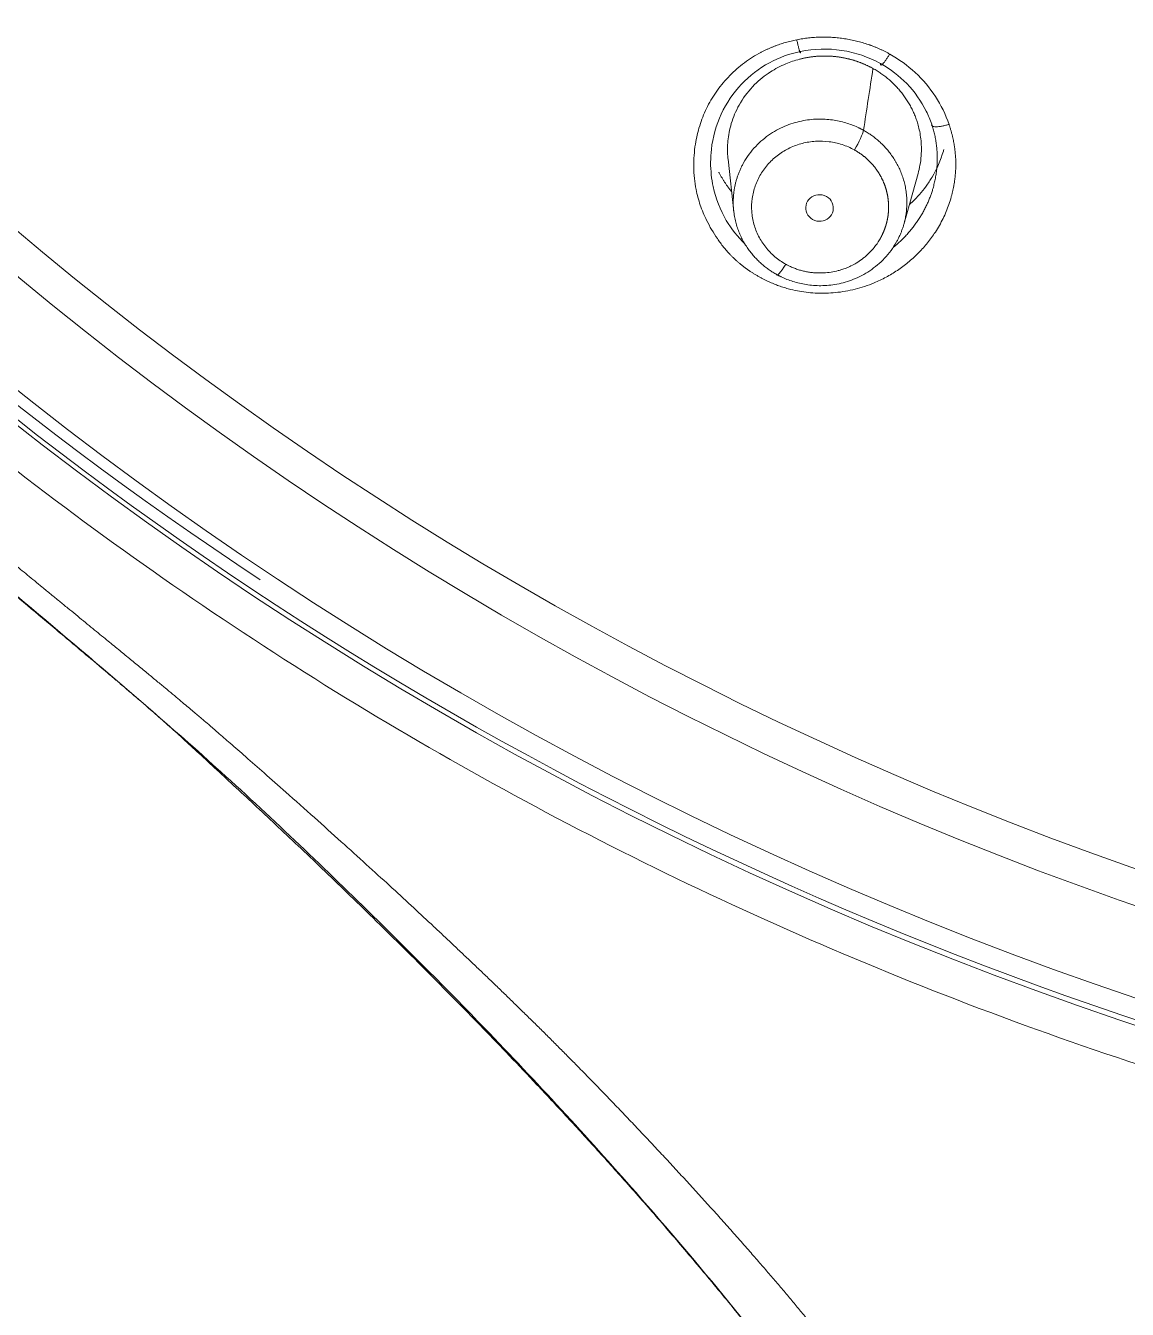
# Model space of a CAD drawing. Extents: x 6534 to 7663, y 0 to 827.
# Drawn here: x 7065.64 to 7083.65, y 474.26 to 495.25 of the extents above; entities that cross this region are included whole.
import ezdxf

# ---------------------------------------------------------------- set-up
doc = ezdxf.new("R2010")
doc.units = 0
doc.header["$LTSCALE"] = 30
doc.header["$MEASUREMENT"] = 0
doc.layers.add('1', color=7, linetype='CONTINUOUS')

msp = doc.modelspace()

# ---------------------------------------------------------------- linework, layer by layer
at = {"layer": '1', "color": 7, "linetype": 'Continuous', "lineweight": 18}
for p, q in [((7077.124, 493.067), (7077.218, 492.21)), ((7079.998, 492.001), (7080.232, 492.834))]:
    msp.add_line(p, q, dxfattribs=at)
for centre, major_axis, ratio, start_param, end_param in [((7103.394, 533.307), (-60.5, 0), 0.961466, 4.72417, 7.004197), ((7103.394, 533.445), (-59.925, 0), 0.961466, 4.712389, 7.853982), ((7103.394, 533.445), (60, 0), 0.961466, 1.582577, 4.712389), ((7103.394, 533.775), (60, 0), 0.961466, 3.141593, 4.11151), ((7079.19, 493.302), (-0.146, -0.262), 0.137736, 1.328775, 2.78604), ((7078.068, 491.434), (0.146, 0.262), 0.137785, 2.907365, 4.469249)]:
    msp.add_ellipse(centre, major_axis=major_axis, ratio=ratio, start_param=start_param, end_param=end_param, dxfattribs=at)
at = {"layer": '1', "color": 7, "linetype": 'Continuous', "lineweight": 13}
for centre, major_axis, start_param, end_param in [((7103.394, 533.307), (59.425, 0), 1.570796, 4.70194), ((7103.394, 533.307), (57.948, 0), 1.579187, 4.712389), ((7103.394, 533.352), (57.403, 0), 1.579486, 4.712389)]:
    msp.add_ellipse(centre, major_axis=major_axis, ratio=0.961466, start_param=start_param, end_param=end_param, dxfattribs=at)
at = {"layer": '1', "color": 7, "linetype": 'Continuous', "lineweight": 18}
for points, knots in [([(7057.953, 494.91), (7059.367, 493.363), (7060.867, 491.888), (7064.02, 489.1), (7065.674, 487.786), (7069.117, 485.335), (7070.907, 484.197), (7074.601, 482.111), (7076.506, 481.162), (7080.409, 479.464), (7082.408, 478.715), (7086.477, 477.424), (7088.547, 476.883), (7092.735, 476.015), (7094.853, 475.688), (7099.113, 475.251), (7101.255, 475.142), (7103.397, 475.142)], [0, 0, 0, 0, 0.125, 0.125, 0.25, 0.25, 0.375, 0.375, 0.5, 0.5, 0.625, 0.625, 0.75, 0.75, 0.875, 0.875, 1, 1, 1, 1]), ([(7077.642, 491.14), (7077.635, 491.144), (7077.62, 491.152), (7077.599, 491.164), (7077.578, 491.176), (7077.557, 491.189), (7077.537, 491.202), (7077.516, 491.215), (7077.496, 491.228), (7077.476, 491.241), (7077.456, 491.255), (7077.437, 491.268), (7077.418, 491.282), (7077.399, 491.296), (7077.38, 491.31), (7077.361, 491.325), (7077.343, 491.339), (7077.325, 491.354), (7077.307, 491.369), (7077.29, 491.384), (7077.272, 491.399), (7077.255, 491.414), (7077.238, 491.429), (7077.222, 491.445), (7077.205, 491.461), (7077.189, 491.477), (7077.173, 491.493), (7077.144, 491.523), (7077.103, 491.569), (7077.05, 491.632), (7076.998, 491.699), (7076.931, 491.793), (7076.854, 491.915), (7076.777, 492.058), (7076.716, 492.192), (7076.668, 492.318), (7076.63, 492.444), (7076.596, 492.589), (7076.571, 492.756), (7076.561, 492.944), (7076.566, 493.13), (7076.592, 493.355), (7076.652, 493.615), (7076.746, 493.854), (7076.843, 494.035), (7076.926, 494.166), (7077.019, 494.29), (7077.123, 494.408), (7077.237, 494.519), (7077.36, 494.622), (7077.489, 494.715), (7077.593, 494.778), (7077.668, 494.818), (7077.709, 494.84), (7077.752, 494.86), (7077.795, 494.879), (7077.838, 494.898), (7077.882, 494.915), (7077.926, 494.932), (7077.97, 494.947), (7078.015, 494.962), (7078.061, 494.975), (7078.107, 494.988), (7078.154, 495), (7078.2, 495.01), (7078.232, 495.017), (7078.248, 495.02)], [0, 0, 0, 0, 0.004847, 0.00967, 0.014471, 0.01925, 0.024007, 0.028743, 0.033458, 0.038153, 0.042829, 0.047485, 0.052123, 0.056743, 0.061345, 0.065931, 0.0705, 0.075053, 0.079591, 0.084114, 0.088624, 0.093119, 0.097602, 0.102073, 0.106532, 0.11098, 0.115417, 0.119845, 0.13567, 0.15183, 0.168349, 0.185248, 0.219425, 0.253508, 0.280241, 0.306467, 0.332288, 0.35781, 0.394293, 0.431486, 0.467924, 0.504107, 0.564695, 0.624239, 0.654819, 0.685181, 0.715501, 0.745954, 0.777552, 0.808785, 0.839835, 0.87088, 0.880063, 0.889233, 0.898394, 0.907551, 0.916709, 0.925873, 0.935048, 0.944239, 0.953451, 0.96269, 0.971959, 0.981264, 0.990609, 1, 1, 1, 1]), ([(7078.309, 494.829), (7078.53, 494.875), (7078.76, 494.88), (7079.095, 494.83), (7079.205, 494.803), (7079.418, 494.73), (7079.521, 494.685), (7079.619, 494.63)], [0, 0, 0, 0, 0.5, 0.5, 0.75, 0.75, 1, 1, 1, 1]), ([(7076.85, 492.81), (7076.835, 492.948), (7076.835, 493.291), (7076.981, 493.817), (7077.317, 494.313), (7077.776, 494.665), (7078.132, 494.793), (7078.309, 494.83)], [0, 0, 0, 0, 0.152819, 0.373583, 0.59008, 0.801991, 1, 1, 1, 1]), ([(7077.124, 493.067), (7077.121, 493.093), (7077.115, 493.16), (7077.114, 493.271), (7077.123, 493.404), (7077.147, 493.545), (7077.187, 493.692), (7077.246, 493.843), (7077.356, 494.052), (7077.538, 494.285), (7077.797, 494.494), (7078.049, 494.627), (7078.222, 494.685), (7078.313, 494.708), (7078.334, 494.713), (7078.356, 494.718), (7078.378, 494.723), (7078.399, 494.727), (7078.421, 494.731), (7078.443, 494.734), (7078.464, 494.738), (7078.486, 494.741), (7078.508, 494.743), (7078.53, 494.746), (7078.551, 494.748), (7078.573, 494.75), (7078.595, 494.751), (7078.617, 494.753), (7078.638, 494.754), (7078.66, 494.754), (7078.682, 494.755), (7078.704, 494.755), (7078.725, 494.755), (7078.747, 494.754), (7078.769, 494.754), (7078.79, 494.753), (7078.812, 494.751), (7078.833, 494.75), (7078.855, 494.748), (7078.876, 494.746), (7078.898, 494.743), (7078.919, 494.741), (7078.94, 494.738), (7078.961, 494.734), (7078.982, 494.731), (7079.003, 494.727), (7079.024, 494.723), (7079.045, 494.719), (7079.066, 494.714), (7079.087, 494.709), (7079.107, 494.704), (7079.128, 494.699), (7079.148, 494.693), (7079.168, 494.688), (7079.189, 494.681), (7079.209, 494.675), (7079.229, 494.668), (7079.248, 494.662), (7079.268, 494.655), (7079.288, 494.647), (7079.307, 494.64), (7079.326, 494.632), (7079.346, 494.624), (7079.365, 494.615), (7079.384, 494.607), (7079.403, 494.598), (7079.421, 494.589), (7079.44, 494.58), (7079.458, 494.571), (7079.476, 494.561), (7079.488, 494.554), (7079.494, 494.551)], [0, 0, 0, 0, 0.022955, 0.059879, 0.09958, 0.142061, 0.187325, 0.235373, 0.286208, 0.396527, 0.492817, 0.575024, 0.643105, 0.649458, 0.655805, 0.662145, 0.668477, 0.674803, 0.681122, 0.687434, 0.693738, 0.700036, 0.706326, 0.71261, 0.718887, 0.725156, 0.731419, 0.737674, 0.743923, 0.750164, 0.756399, 0.762626, 0.768846, 0.77506, 0.781266, 0.787465, 0.793658, 0.799843, 0.806021, 0.812192, 0.818356, 0.824513, 0.830663, 0.836806, 0.842942, 0.849071, 0.855193, 0.861308, 0.867415, 0.873516, 0.87961, 0.885696, 0.891776, 0.897848, 0.903914, 0.909972, 0.916023, 0.922067, 0.928105, 0.934135, 0.940158, 0.946174, 0.952183, 0.958185, 0.964179, 0.970167, 0.976148, 0.982122, 0.988088, 0.994048, 1, 1, 1, 1]), ([(7079.494, 494.551), (7079.505, 494.545), (7079.528, 494.532), (7079.561, 494.512), (7079.593, 494.491), (7079.625, 494.47), (7079.657, 494.447), (7079.688, 494.424), (7079.719, 494.4), (7079.749, 494.376), (7079.778, 494.35), (7079.807, 494.324), (7079.835, 494.297), (7079.862, 494.269), (7079.889, 494.241), (7079.915, 494.212), (7079.941, 494.182), (7079.965, 494.151), (7079.989, 494.12), (7080.012, 494.088), (7080.034, 494.056), (7080.056, 494.023), (7080.077, 493.989), (7080.096, 493.955), (7080.115, 493.921), (7080.133, 493.885), (7080.15, 493.85), (7080.166, 493.813), (7080.182, 493.777), (7080.196, 493.739), (7080.209, 493.702), (7080.221, 493.664), (7080.239, 493.604), (7080.26, 493.516), (7080.279, 493.397), (7080.288, 493.265), (7080.285, 493.121), (7080.266, 492.975), (7080.244, 492.879), (7080.231, 492.833)], [0, 0, 0, 0, 0.018704, 0.03745, 0.056237, 0.075065, 0.093935, 0.112846, 0.131799, 0.150793, 0.169829, 0.188906, 0.208024, 0.227183, 0.246384, 0.265626, 0.28491, 0.304235, 0.323601, 0.343008, 0.362457, 0.381947, 0.401478, 0.421051, 0.440665, 0.46032, 0.480016, 0.499753, 0.519531, 0.539351, 0.559212, 0.579113, 0.599056, 0.653275, 0.713441, 0.779548, 0.851592, 0.929566, 1, 1, 1, 1]), ([(7079.619, 494.63), (7079.621, 494.629), (7079.779, 494.54), (7080.074, 494.315), (7080.329, 493.953), (7080.429, 493.712), (7080.454, 493.639)], [0, 0, 0, 0, 0.006506, 0.404653, 0.824105, 1, 1, 1, 1]), ([(7079.339, 493.541), (7079.334, 493.544), (7079.324, 493.549), (7079.309, 493.557), (7079.293, 493.565), (7079.278, 493.573), (7079.208, 493.607), (7079.072, 493.661), (7078.855, 493.712), (7078.613, 493.731), (7078.35, 493.706), (7078.077, 493.628), (7077.808, 493.488), (7077.562, 493.282), (7077.421, 493.089), (7077.351, 492.958), (7077.326, 492.906), (7077.304, 492.854), (7077.284, 492.802), (7077.266, 492.749), (7077.251, 492.696), (7077.239, 492.643), (7077.228, 492.591), (7077.22, 492.538), (7077.214, 492.486), (7077.21, 492.434), (7077.209, 492.382), (7077.209, 492.331), (7077.211, 492.281), (7077.215, 492.231), (7077.221, 492.182), (7077.229, 492.133), (7077.239, 492.086), (7077.25, 492.039), (7077.262, 491.993), (7077.276, 491.948), (7077.292, 491.904), (7077.309, 491.861), (7077.327, 491.819), (7077.346, 491.778), (7077.367, 491.739), (7077.389, 491.7), (7077.411, 491.663), (7077.435, 491.626), (7077.459, 491.591), (7077.484, 491.557), (7077.51, 491.524), (7077.537, 491.493), (7077.564, 491.462), (7077.592, 491.433), (7077.62, 491.405), (7077.649, 491.378), (7077.678, 491.352), (7077.707, 491.327), (7077.737, 491.303), (7077.767, 491.281), (7077.797, 491.259), (7077.827, 491.239), (7077.857, 491.219), (7077.888, 491.201), (7077.908, 491.189), (7077.918, 491.184)], [0, 0, 0, 0, 0.003921, 0.007817, 0.011689, 0.015536, 0.019358, 0.064573, 0.114371, 0.16875, 0.227711, 0.291254, 0.359377, 0.43208, 0.50936, 0.522766, 0.53605, 0.549213, 0.562254, 0.575174, 0.587972, 0.600648, 0.613202, 0.625635, 0.637946, 0.650136, 0.662203, 0.674149, 0.685973, 0.697676, 0.709256, 0.720715, 0.732052, 0.743267, 0.75436, 0.765331, 0.776181, 0.786908, 0.797514, 0.807998, 0.81836, 0.8286, 0.838718, 0.848715, 0.858589, 0.868342, 0.877972, 0.887481, 0.896868, 0.906133, 0.915276, 0.924297, 0.933196, 0.941973, 0.950628, 0.959162, 0.967573, 0.975863, 0.98403, 0.992076, 1, 1, 1, 1]), ([(7077.642, 491.14), (7077.656, 491.132), (7077.683, 491.117), (7077.725, 491.096), (7077.767, 491.076), (7077.808, 491.057), (7077.851, 491.039), (7077.893, 491.022), (7077.935, 491.005), (7077.978, 490.99), (7078.021, 490.976), (7078.064, 490.963), (7078.107, 490.95), (7078.183, 490.93), (7078.293, 490.907), (7078.438, 490.887), (7078.584, 490.876), (7078.732, 490.876), (7078.885, 490.886), (7079.043, 490.907), (7079.202, 490.941), (7079.359, 490.987), (7079.529, 491.051), (7079.709, 491.136), (7079.895, 491.248), (7080.069, 491.377), (7080.229, 491.522), (7080.373, 491.679), (7080.483, 491.827), (7080.566, 491.958), (7080.627, 492.069), (7080.681, 492.183), (7080.727, 492.3), (7080.756, 492.388), (7080.772, 492.444), (7080.779, 492.468), (7080.785, 492.492), (7080.791, 492.516), (7080.797, 492.54), (7080.802, 492.565), (7080.807, 492.589), (7080.812, 492.613), (7080.817, 492.637), (7080.821, 492.661), (7080.825, 492.685), (7080.828, 492.709), (7080.832, 492.733), (7080.835, 492.757), (7080.837, 492.781), (7080.84, 492.805), (7080.842, 492.829), (7080.844, 492.853), (7080.845, 492.877), (7080.847, 492.901), (7080.847, 492.925), (7080.848, 492.949), (7080.848, 492.972), (7080.848, 492.996), (7080.848, 493.02), (7080.848, 493.044), (7080.847, 493.068), (7080.846, 493.092), (7080.844, 493.116), (7080.842, 493.139), (7080.84, 493.163), (7080.838, 493.187), (7080.835, 493.211), (7080.832, 493.235), (7080.829, 493.258), (7080.826, 493.282), (7080.822, 493.306), (7080.818, 493.33), (7080.813, 493.353), (7080.809, 493.377), (7080.804, 493.401), (7080.798, 493.424), (7080.793, 493.448), (7080.787, 493.472), (7080.781, 493.496), (7080.774, 493.519), (7080.768, 493.543), (7080.761, 493.567), (7080.753, 493.59), (7080.746, 493.614), (7080.74, 493.63), (7080.738, 493.637)], [0, 0, 0, 0, 0.009173, 0.018292, 0.027359, 0.036378, 0.045352, 0.054285, 0.06318, 0.072041, 0.080872, 0.089676, 0.098456, 0.107218, 0.135747, 0.164224, 0.192773, 0.221516, 0.250575, 0.282354, 0.313962, 0.345573, 0.377361, 0.419513, 0.461403, 0.503445, 0.545471, 0.58687, 0.628057, 0.653104, 0.67796, 0.702721, 0.727483, 0.752342, 0.757326, 0.762294, 0.767247, 0.772184, 0.777107, 0.782016, 0.786912, 0.791796, 0.796668, 0.80153, 0.80638, 0.811222, 0.816054, 0.820879, 0.825695, 0.830505, 0.835309, 0.840108, 0.844901, 0.849691, 0.854478, 0.859262, 0.864044, 0.868825, 0.873605, 0.878386, 0.883168, 0.887951, 0.892737, 0.897526, 0.902318, 0.907115, 0.911917, 0.916725, 0.92154, 0.926362, 0.931191, 0.936029, 0.940877, 0.945734, 0.950602, 0.955481, 0.960371, 0.965275, 0.970191, 0.975121, 0.980066, 0.985025, 0.99, 0.994992, 1, 1, 1, 1]), ([(7080.454, 493.639), (7080.458, 493.626), (7080.467, 493.6), (7080.479, 493.56), (7080.49, 493.521), (7080.5, 493.481), (7080.509, 493.441), (7080.517, 493.4), (7080.524, 493.36), (7080.53, 493.319), (7080.535, 493.278), (7080.539, 493.236), (7080.542, 493.195), (7080.544, 493.154), (7080.545, 493.112), (7080.546, 493.07), (7080.545, 493.029), (7080.543, 492.987), (7080.54, 492.945), (7080.536, 492.903), (7080.531, 492.862), (7080.525, 492.82), (7080.519, 492.778), (7080.511, 492.737), (7080.502, 492.696), (7080.492, 492.654), (7080.482, 492.613), (7080.468, 492.565), (7080.45, 492.509), (7080.427, 492.446), (7080.401, 492.382), (7080.373, 492.319), (7080.342, 492.255), (7080.307, 492.191), (7080.27, 492.128), (7080.23, 492.066), (7080.187, 492.004), (7080.14, 491.943), (7080.091, 491.883), (7080.038, 491.824), (7079.983, 491.766), (7079.924, 491.71), (7079.871, 491.664), (7079.838, 491.636), (7079.825, 491.626)], [0, 0, 0, 0, 0.018603, 0.037218, 0.055845, 0.074483, 0.093133, 0.111795, 0.13047, 0.149156, 0.167856, 0.186568, 0.205293, 0.22403, 0.242781, 0.261545, 0.280323, 0.299114, 0.317919, 0.336738, 0.35557, 0.374417, 0.393278, 0.412153, 0.431043, 0.449948, 0.468867, 0.487802, 0.517281, 0.54723, 0.577648, 0.608535, 0.639891, 0.671717, 0.704013, 0.736778, 0.770013, 0.803716, 0.837889, 0.87253, 0.90764, 0.943217, 0.979262, 1, 1, 1, 1]), ([(7080.738, 493.637), (7080.72, 493.632), (7080.702, 493.627), (7080.664, 493.617), (7080.645, 493.613), (7080.608, 493.605), (7080.59, 493.603), (7080.556, 493.599), (7080.54, 493.598), (7080.512, 493.598), (7080.5, 493.599), (7080.479, 493.603), (7080.471, 493.606), (7080.459, 493.614), (7080.456, 493.618), (7080.452, 493.628), (7080.452, 493.633), (7080.454, 493.639)], [0, 0, 0, 0, 0.125, 0.125, 0.25, 0.25, 0.375, 0.375, 0.5, 0.5, 0.625, 0.625, 0.75, 0.75, 0.875, 0.875, 1, 1, 1, 1]), ([(7077.918, 491.184), (7077.923, 491.181), (7077.933, 491.175), (7077.948, 491.167), (7077.964, 491.159), (7077.979, 491.152), (7078.05, 491.117), (7078.188, 491.063), (7078.406, 491.011), (7078.649, 490.993), (7078.913, 491.019), (7079.185, 491.098), (7079.452, 491.239), (7079.696, 491.444), (7079.837, 491.635), (7079.906, 491.766), (7079.931, 491.818), (7079.953, 491.87), (7079.973, 491.922), (7079.991, 491.974), (7080.006, 492.027), (7080.018, 492.08), (7080.029, 492.132), (7080.037, 492.185), (7080.043, 492.237), (7080.047, 492.289), (7080.049, 492.34), (7080.048, 492.391), (7080.046, 492.442), (7080.042, 492.491), (7080.036, 492.54), (7080.029, 492.589), (7080.019, 492.636), (7080.008, 492.683), (7079.996, 492.729), (7079.982, 492.774), (7079.966, 492.818), (7079.949, 492.861), (7079.931, 492.903), (7079.912, 492.944), (7079.892, 492.983), (7079.87, 493.022), (7079.847, 493.06), (7079.824, 493.096), (7079.8, 493.131), (7079.774, 493.165), (7079.749, 493.198), (7079.722, 493.23), (7079.695, 493.261), (7079.667, 493.29), (7079.639, 493.319), (7079.61, 493.346), (7079.581, 493.372), (7079.551, 493.397), (7079.521, 493.42), (7079.491, 493.443), (7079.461, 493.465), (7079.431, 493.485), (7079.4, 493.505), (7079.37, 493.523), (7079.349, 493.535), (7079.339, 493.541)], [0, 0, 0, 0, 0.003868, 0.007742, 0.011622, 0.015507, 0.019397, 0.06511, 0.115266, 0.16986, 0.228891, 0.292354, 0.360244, 0.432556, 0.509282, 0.522646, 0.535891, 0.549015, 0.562019, 0.574904, 0.587668, 0.600312, 0.612837, 0.625242, 0.637526, 0.649691, 0.661736, 0.673661, 0.685466, 0.697151, 0.708716, 0.720161, 0.731487, 0.742693, 0.753779, 0.764745, 0.775591, 0.786317, 0.796924, 0.807411, 0.817778, 0.828026, 0.838154, 0.848162, 0.85805, 0.867819, 0.877468, 0.886998, 0.896408, 0.905698, 0.914869, 0.92392, 0.932851, 0.941663, 0.950356, 0.958928, 0.967382, 0.975716, 0.98393, 0.992025, 1, 1, 1, 1]), ([(7080.098, 492.331), (7080.113, 492.345), (7080.168, 492.396), (7080.259, 492.492), (7080.365, 492.626), (7080.515, 492.853), (7080.605, 493.059), (7080.65, 493.216), (7080.653, 493.226)], [0, 0, 0, 0, 0.057295, 0.209409, 0.369062, 0.536262, 0.973313, 1, 1, 1, 1]), ([(7076.972, 492.857), (7076.974, 492.852), (7076.98, 492.841), (7076.99, 492.822), (7077.001, 492.802), (7077.013, 492.782), (7077.025, 492.762), (7077.037, 492.742), (7077.049, 492.722), (7077.061, 492.703), (7077.074, 492.684), (7077.087, 492.664), (7077.1, 492.645), (7077.113, 492.627), (7077.127, 492.608), (7077.14, 492.59), (7077.154, 492.571), (7077.168, 492.554), (7077.177, 492.543), (7077.181, 492.538)], [0, 0, 0, 0, 0.041776, 0.102708, 0.163559, 0.224329, 0.285018, 0.345626, 0.406154, 0.466601, 0.526967, 0.587253, 0.647459, 0.707584, 0.767629, 0.827594, 0.887478, 0.947282, 1, 1, 1, 1]), ([(7060.161, 490.445), (7061.79, 489.075), (7064.645, 486.624), (7068.439, 483.468), (7071.096, 480.929), (7073.4, 478.622), (7075.875, 475.94), (7078.859, 472.313), (7080.773, 469.411), (7081.746, 467.756)], [0, 0, 0, 0, 0.201743, 0.357126, 0.46864, 0.551777, 0.668268, 0.817766, 1, 1, 1, 1]), ([(7060.213, 490.372), (7060.242, 490.345), (7060.3, 490.292), (7060.387, 490.213), (7060.474, 490.134), (7060.561, 490.055), (7060.648, 489.976), (7060.736, 489.898), (7060.824, 489.819), (7060.912, 489.741), (7061.005, 489.658), (7061.125, 489.553), (7061.292, 489.405), (7061.524, 489.203), (7061.748, 489.011), (7062.001, 488.796), (7062.318, 488.527), (7062.813, 488.116), (7063.235, 487.77), (7063.54, 487.521), (7063.686, 487.402), (7063.883, 487.241), (7064.13, 487.039), (7064.428, 486.795), (7064.776, 486.51), (7065.174, 486.181), (7065.621, 485.809), (7066.118, 485.392), (7066.485, 485.083), (7066.712, 484.891), (7066.79, 484.826), (7066.89, 484.741), (7067.012, 484.638), (7067.156, 484.516), (7067.321, 484.376), (7067.506, 484.217), (7067.711, 484.039), (7067.936, 483.841), (7068.181, 483.621), (7068.447, 483.378), (7068.734, 483.111), (7069.045, 482.823), (7069.377, 482.515), (7069.729, 482.186), (7070.1, 481.837), (7070.49, 481.466), (7070.899, 481.073), (7071.327, 480.656), (7071.774, 480.217), (7072.238, 479.754), (7072.689, 479.298), (7073.129, 478.848), (7073.558, 478.403), (7074.007, 477.929), (7074.475, 477.427), (7074.962, 476.896), (7075.466, 476.334), (7075.986, 475.742), (7076.521, 475.117), (7077.07, 474.459), (7077.63, 473.766), (7078.216, 473.018), (7078.818, 472.221), (7079.425, 471.381), (7080.015, 470.53), (7080.523, 469.762), (7080.954, 469.082), (7081.314, 468.494), (7081.594, 468.02), (7081.81, 467.644), (7081.98, 467.343), (7082.148, 467.039), (7082.297, 466.764), (7082.411, 466.551), (7082.508, 466.368), (7082.587, 466.215), (7082.634, 466.123), (7082.655, 466.082)], [0, 0, 0, 0, 0.003537, 0.007075, 0.010613, 0.014152, 0.017691, 0.02123, 0.02477, 0.028311, 0.031851, 0.036022, 0.042726, 0.051964, 0.063734, 0.069332, 0.081811, 0.101131, 0.127188, 0.130844, 0.136482, 0.144093, 0.153671, 0.165207, 0.178697, 0.194142, 0.211567, 0.231039, 0.252586, 0.254747, 0.257792, 0.261718, 0.266517, 0.272178, 0.278681, 0.286005, 0.29414, 0.303137, 0.313032, 0.323849, 0.335659, 0.348448, 0.362092, 0.376577, 0.391898, 0.408085, 0.425162, 0.443129, 0.461978, 0.481701, 0.502298, 0.519883, 0.538494, 0.558127, 0.578782, 0.600458, 0.623152, 0.646863, 0.671588, 0.697324, 0.724071, 0.751826, 0.78292, 0.813992, 0.845044, 0.876077, 0.896754, 0.91742, 0.938076, 0.946133, 0.956456, 0.969046, 0.977316, 0.984545, 0.990736, 0.995887, 1, 1, 1, 1])]:
    msp.add_open_spline(points, degree=3, knots=knots, dxfattribs=at)
at = {"layer": '1', "color": 7, "linetype": 'Continuous', "lineweight": 13}
for points, degree in [([(7078.248, 495.02), (7078.635, 495.098), (7079.424, 494.978), (7079.768, 494.787)], 2), ([(7079.339, 493.541), (7079.365, 493.709), (7079.417, 494.046), (7079.468, 494.383), (7079.494, 494.551)], 3)]:
    msp.add_open_spline(points, degree=degree, dxfattribs=at)
msp.add_rational_spline([(7078.248, 495.02), (7078.287, 494.841), (7078.313, 494.76), (7078.309, 494.829)], [1.19336088422, 0.933180807132, 0.935568077054, 1.20052269399], degree=3, dxfattribs=at)
for points, knots in [([(7079.768, 494.787), (7079.758, 494.771), (7079.749, 494.755), (7079.729, 494.725), (7079.719, 494.71), (7079.699, 494.682), (7079.69, 494.668), (7079.672, 494.646), (7079.663, 494.636), (7079.648, 494.62), (7079.642, 494.614), (7079.631, 494.607), (7079.627, 494.606), (7079.621, 494.607), (7079.619, 494.609), (7079.617, 494.618), (7079.618, 494.623), (7079.619, 494.63)], [0, 0, 0, 0, 0.125, 0.125, 0.25, 0.25, 0.375, 0.375, 0.5, 0.5, 0.625, 0.625, 0.75, 0.75, 0.875, 0.875, 1, 1, 1, 1]), ([(7078.068, 491.351), (7078.005, 491.387), (7077.945, 491.428), (7077.835, 491.521), (7077.784, 491.573), (7077.695, 491.685), (7077.656, 491.745), (7077.591, 491.872), (7077.566, 491.938), (7077.528, 492.074), (7077.516, 492.144), (7077.506, 492.285), (7077.509, 492.356), (7077.528, 492.496), (7077.545, 492.565), (7077.592, 492.698), (7077.622, 492.763), (7077.696, 492.885), (7077.738, 492.943), (7077.835, 493.049), (7077.889, 493.097), (7078.005, 493.183), (7078.068, 493.221), (7078.199, 493.283), (7078.268, 493.308), (7078.41, 493.345), (7078.483, 493.356), (7078.629, 493.366), (7078.703, 493.363), (7078.848, 493.345), (7078.92, 493.329), (7079.059, 493.284), (7079.126, 493.255), (7079.19, 493.22)], [0, 0, 0, 0, 0.0625, 0.0625, 0.125, 0.125, 0.1875, 0.1875, 0.25, 0.25, 0.3125, 0.3125, 0.375, 0.375, 0.4375, 0.4375, 0.5, 0.5, 0.5625, 0.5625, 0.625, 0.625, 0.6875, 0.6875, 0.75, 0.75, 0.8125, 0.8125, 0.875, 0.875, 0.9375, 0.9375, 1, 1, 1, 1]), ([(7079.19, 493.22), (7079.195, 493.217), (7079.205, 493.211), (7079.219, 493.203), (7079.233, 493.194), (7079.247, 493.185), (7079.261, 493.176), (7079.275, 493.167), (7079.288, 493.158), (7079.302, 493.149), (7079.315, 493.139), (7079.328, 493.129), (7079.34, 493.119), (7079.353, 493.11), (7079.365, 493.099), (7079.377, 493.089), (7079.389, 493.079), (7079.4, 493.068), (7079.412, 493.058), (7079.423, 493.047), (7079.434, 493.037), (7079.444, 493.026), (7079.455, 493.015), (7079.465, 493.004), (7079.475, 492.993), (7079.485, 492.982), (7079.495, 492.97), (7079.505, 492.959), (7079.514, 492.948), (7079.523, 492.936), (7079.532, 492.925), (7079.541, 492.913), (7079.549, 492.902), (7079.557, 492.89), (7079.565, 492.879), (7079.573, 492.867), (7079.581, 492.855), (7079.588, 492.843), (7079.596, 492.832), (7079.603, 492.82), (7079.61, 492.808), (7079.616, 492.796), (7079.623, 492.784), (7079.629, 492.772), (7079.635, 492.76), (7079.641, 492.749), (7079.647, 492.737), (7079.653, 492.725), (7079.658, 492.713), (7079.663, 492.701), (7079.668, 492.689), (7079.673, 492.677), (7079.678, 492.665), (7079.683, 492.654), (7079.687, 492.642), (7079.691, 492.63), (7079.695, 492.618), (7079.699, 492.606), (7079.703, 492.595), (7079.706, 492.583), (7079.71, 492.571), (7079.713, 492.56), (7079.716, 492.548), (7079.719, 492.537), (7079.722, 492.525), (7079.724, 492.514), (7079.727, 492.502), (7079.729, 492.491), (7079.731, 492.48), (7079.734, 492.468), (7079.735, 492.457), (7079.737, 492.446), (7079.739, 492.435), (7079.74, 492.424), (7079.742, 492.413), (7079.743, 492.402), (7079.744, 492.391), (7079.745, 492.38), (7079.746, 492.369), (7079.747, 492.359), (7079.748, 492.348), (7079.748, 492.338), (7079.749, 492.327), (7079.749, 492.317), (7079.749, 492.306), (7079.75, 492.296), (7079.75, 492.286), (7079.75, 492.276), (7079.749, 492.266), (7079.749, 492.256), (7079.749, 492.246), (7079.748, 492.236), (7079.748, 492.226), (7079.747, 492.217), (7079.747, 492.207), (7079.746, 492.197), (7079.745, 492.188), (7079.744, 492.179), (7079.743, 492.169), (7079.742, 492.16), (7079.741, 492.151), (7079.74, 492.142), (7079.738, 492.133), (7079.737, 492.124), (7079.735, 492.116), (7079.734, 492.107), (7079.732, 492.098), (7079.731, 492.09), (7079.729, 492.081), (7079.727, 492.073), (7079.726, 492.065), (7079.724, 492.057), (7079.722, 492.048), (7079.72, 492.04), (7079.718, 492.033), (7079.716, 492.025), (7079.714, 492.017), (7079.712, 492.009), (7079.71, 492.002), (7079.708, 491.994), (7079.706, 491.987), (7079.703, 491.979), (7079.701, 491.972), (7079.699, 491.965), (7079.696, 491.958), (7079.694, 491.951), (7079.692, 491.944), (7079.689, 491.937), (7079.687, 491.931), (7079.684, 491.924), (7079.682, 491.917), (7079.679, 491.911), (7079.677, 491.905), (7079.674, 491.898), (7079.672, 491.892), (7079.669, 491.886), (7079.667, 491.88), (7079.664, 491.874), (7079.662, 491.868), (7079.659, 491.862), (7079.657, 491.856), (7079.654, 491.851), (7079.651, 491.845), (7079.649, 491.84), (7079.646, 491.834), (7079.644, 491.829), (7079.641, 491.824), (7079.639, 491.819), (7079.636, 491.814), (7079.634, 491.809), (7079.631, 491.804), (7079.628, 491.799), (7079.626, 491.794), (7079.623, 491.789), (7079.621, 491.785), (7079.618, 491.78), (7079.616, 491.776), (7079.613, 491.771), (7079.611, 491.767), (7079.609, 491.763), (7079.606, 491.759), (7079.604, 491.754), (7079.576, 491.709), (7079.523, 491.632), (7079.441, 491.541), (7079.373, 491.479), (7079.303, 491.423), (7079.226, 491.372), (7079.139, 491.324), (7079.059, 491.289), (7078.989, 491.264), (7078.87, 491.229), (7078.713, 491.205), (7078.555, 491.208), (7078.455, 491.22), (7078.39, 491.231), (7078.325, 491.247), (7078.259, 491.266), (7078.193, 491.291), (7078.142, 491.313), (7078.106, 491.331), (7078.087, 491.341), (7078.074, 491.348), (7078.068, 491.351)], [0, 0, 0, 0, 0.004832, 0.009642, 0.014431, 0.019198, 0.023943, 0.028666, 0.033368, 0.038049, 0.042707, 0.047344, 0.05196, 0.056553, 0.061125, 0.065675, 0.070204, 0.074711, 0.079197, 0.08366, 0.088102, 0.092523, 0.096921, 0.101298, 0.105654, 0.109987, 0.1143, 0.11859, 0.122859, 0.127106, 0.131331, 0.135535, 0.139717, 0.143877, 0.148016, 0.152133, 0.156229, 0.160303, 0.164355, 0.168385, 0.172394, 0.176381, 0.180347, 0.184291, 0.188213, 0.192113, 0.195992, 0.199849, 0.203685, 0.207499, 0.211291, 0.215062, 0.21881, 0.222538, 0.226243, 0.229927, 0.233589, 0.23723, 0.240849, 0.244446, 0.248022, 0.251576, 0.255108, 0.258619, 0.262108, 0.265575, 0.269021, 0.272445, 0.275847, 0.279227, 0.282586, 0.285924, 0.289239, 0.292533, 0.295806, 0.299057, 0.302286, 0.305493, 0.308679, 0.311843, 0.314985, 0.318106, 0.321205, 0.324282, 0.327338, 0.330372, 0.333384, 0.336375, 0.339344, 0.342292, 0.345217, 0.348121, 0.351004, 0.353865, 0.356704, 0.359521, 0.362317, 0.365091, 0.367844, 0.370574, 0.373284, 0.375971, 0.378637, 0.381281, 0.383904, 0.386504, 0.389084, 0.391641, 0.394177, 0.396691, 0.399184, 0.401655, 0.404104, 0.406531, 0.408937, 0.411322, 0.413684, 0.416025, 0.418344, 0.420642, 0.422918, 0.425172, 0.427405, 0.429616, 0.431805, 0.433973, 0.436118, 0.438243, 0.440345, 0.442426, 0.444486, 0.446523, 0.448539, 0.450534, 0.452506, 0.454457, 0.456387, 0.458294, 0.460181, 0.462045, 0.463888, 0.465709, 0.467508, 0.469286, 0.471042, 0.472776, 0.474489, 0.47618, 0.47785, 0.479497, 0.481124, 0.482728, 0.484311, 0.485872, 0.487411, 0.488929, 0.490425, 0.4919, 0.493353, 0.494784, 0.496194, 0.497581, 0.498948, 0.543054, 0.578533, 0.605381, 0.623592, 0.655956, 0.684566, 0.709417, 0.730505, 0.747828, 0.815777, 0.864408, 0.88261, 0.901287, 0.920436, 0.940057, 0.960147, 0.980706, 0.987795, 0.994227, 1, 1, 1, 1]), ([(7077.4, 491.684), (7077.282, 491.797), (7077.056, 492.083), (7076.899, 492.486), (7076.857, 492.746), (7076.85, 492.81)], [0, 0, 0, 0, 0.386173, 0.850067, 1, 1, 1, 1]), ([(7060.647, 490.482), (7060.673, 490.459), (7060.724, 490.412), (7060.802, 490.342), (7060.879, 490.272), (7060.956, 490.202), (7061.034, 490.132), (7061.112, 490.062), (7061.19, 489.993), (7061.268, 489.923), (7061.345, 489.854), (7061.424, 489.785), (7061.502, 489.717), (7061.58, 489.648), (7061.658, 489.58), (7061.737, 489.511), (7061.815, 489.443), (7061.894, 489.375), (7061.972, 489.307), (7062.051, 489.24), (7062.13, 489.172), (7062.209, 489.105), (7062.288, 489.038), (7062.366, 488.97), (7062.445, 488.903), (7062.525, 488.837), (7062.604, 488.77), (7062.683, 488.703), (7062.762, 488.637), (7062.841, 488.57), (7062.921, 488.504), (7063, 488.438), (7063.079, 488.372), (7063.159, 488.306), (7063.238, 488.24), (7063.318, 488.175), (7063.397, 488.109), (7063.477, 488.044), (7063.557, 487.978), (7063.636, 487.913), (7063.716, 487.848), (7063.795, 487.783), (7063.875, 487.718), (7063.955, 487.653), (7064.035, 487.588), (7064.114, 487.524), (7064.194, 487.459), (7064.274, 487.394), (7064.354, 487.33), (7064.433, 487.266), (7064.513, 487.201), (7064.593, 487.137), (7064.673, 487.073), (7064.753, 487.009), (7064.837, 486.941), (7064.927, 486.869), (7065.023, 486.791), (7065.123, 486.711), (7065.226, 486.628), (7065.332, 486.542), (7065.441, 486.453), (7065.553, 486.362), (7065.668, 486.268), (7065.786, 486.172), (7065.913, 486.067), (7066.048, 485.956), (7066.188, 485.842), (7066.323, 485.731), (7066.454, 485.624), (7066.581, 485.52), (7066.703, 485.42), (7066.821, 485.324), (7066.963, 485.208), (7067.126, 485.075), (7067.307, 484.927), (7067.477, 484.788), (7067.635, 484.658), (7067.78, 484.537), (7067.914, 484.426), (7068.037, 484.325), (7068.147, 484.232), (7068.247, 484.149), (7068.335, 484.075), (7068.411, 484.011), (7068.476, 483.956), (7068.548, 483.895), (7068.648, 483.809), (7068.796, 483.681), (7068.997, 483.506), (7069.25, 483.286), (7069.553, 483.019), (7069.929, 482.687), (7070.35, 482.312), (7070.789, 481.918), (7071.199, 481.547), (7071.58, 481.2), (7071.933, 480.875), (7072.215, 480.613), (7072.435, 480.407), (7072.603, 480.249), (7072.769, 480.091), (7072.935, 479.934), (7073.1, 479.777), (7073.264, 479.62), (7073.426, 479.463), (7073.588, 479.306), (7073.748, 479.15), (7073.908, 478.994), (7074.066, 478.838), (7074.223, 478.682), (7074.378, 478.526), (7074.533, 478.37), (7074.705, 478.196), (7074.894, 478.003), (7075.1, 477.791), (7075.304, 477.578), (7075.508, 477.365), (7075.71, 477.152), (7075.911, 476.938), (7076.112, 476.724), (7076.31, 476.509), (7076.508, 476.294), (7076.705, 476.078), (7076.9, 475.862), (7077.095, 475.645), (7077.288, 475.428), (7077.47, 475.221), (7077.639, 475.028), (7077.795, 474.847), (7077.946, 474.67), (7078.094, 474.495), (7078.238, 474.323), (7078.378, 474.154), (7078.514, 473.987), (7078.647, 473.823), (7078.777, 473.662), (7078.902, 473.504), (7079.025, 473.349), (7079.144, 473.196), (7079.26, 473.046), (7079.373, 472.898), (7079.483, 472.754), (7079.591, 472.612), (7079.695, 472.473), (7079.796, 472.337), (7079.895, 472.203), (7079.991, 472.073), (7080.132, 471.881), (7080.321, 471.621), (7080.562, 471.285), (7080.813, 470.929), (7081.073, 470.553), (7081.342, 470.157), (7081.618, 469.74), (7081.839, 469.397), (7082.004, 469.136), (7082.112, 468.964), (7082.219, 468.791), (7082.324, 468.619), (7082.429, 468.446), (7082.532, 468.273), (7082.635, 468.099), (7082.737, 467.925), (7082.837, 467.751), (7082.937, 467.577), (7083.035, 467.403), (7083.133, 467.228), (7083.23, 467.053), (7083.326, 466.878), (7083.42, 466.702), (7083.514, 466.527), (7083.576, 466.409), (7083.607, 466.351)], [0, 0, 0, 0, 0.003123, 0.006245, 0.009365, 0.012483, 0.0156, 0.018715, 0.021828, 0.024939, 0.028049, 0.031157, 0.034264, 0.037368, 0.040472, 0.043573, 0.046673, 0.049772, 0.052869, 0.055964, 0.059058, 0.06215, 0.065241, 0.06833, 0.071417, 0.074503, 0.077588, 0.080671, 0.083752, 0.086832, 0.089911, 0.092988, 0.096063, 0.099137, 0.10221, 0.105281, 0.10835, 0.111418, 0.114485, 0.11755, 0.120614, 0.123676, 0.126737, 0.129796, 0.132854, 0.135911, 0.138966, 0.142019, 0.145071, 0.148121, 0.15117, 0.154216, 0.157262, 0.160305, 0.163346, 0.16691, 0.170598, 0.174409, 0.178344, 0.182403, 0.186584, 0.190888, 0.195315, 0.199863, 0.204533, 0.21008, 0.215458, 0.220666, 0.225706, 0.230578, 0.235282, 0.239818, 0.244187, 0.251626, 0.258608, 0.265137, 0.271214, 0.276842, 0.282022, 0.286759, 0.291054, 0.294908, 0.298324, 0.301303, 0.303846, 0.305956, 0.309719, 0.315584, 0.323534, 0.333551, 0.345607, 0.359668, 0.378414, 0.396024, 0.412512, 0.427897, 0.442198, 0.455435, 0.46234, 0.469219, 0.476069, 0.482893, 0.489689, 0.496458, 0.5032, 0.509914, 0.516601, 0.52326, 0.529893, 0.536499, 0.543078, 0.54963, 0.556157, 0.564998, 0.573821, 0.582628, 0.591419, 0.600194, 0.608954, 0.6177, 0.626432, 0.635152, 0.643859, 0.652555, 0.661242, 0.669919, 0.67859, 0.685836, 0.692939, 0.699901, 0.706725, 0.713412, 0.719964, 0.726383, 0.732671, 0.73883, 0.744861, 0.750766, 0.756547, 0.762204, 0.76774, 0.773156, 0.778453, 0.783633, 0.788696, 0.793643, 0.798476, 0.803196, 0.814894, 0.82723, 0.840203, 0.853811, 0.868055, 0.882936, 0.898448, 0.90449, 0.910524, 0.91655, 0.922567, 0.928575, 0.934576, 0.940567, 0.94655, 0.952525, 0.958491, 0.964448, 0.970396, 0.976335, 0.982265, 0.988186, 0.994098, 1, 1, 1, 1])]:
    msp.add_open_spline(points, degree=3, knots=knots, dxfattribs=at)
at = {"layer": '1', "color": 7, "linetype": 'Continuous', "lineweight": 18}
for points in [[(7079.768, 494.787), (7079.921, 494.701), (7080.198, 494.501), (7080.534, 494.104), (7080.682, 493.801), (7080.738, 493.637)], [(7078.733, 492.459), (7078.685, 492.482), (7078.595, 492.502), (7078.457, 492.441), (7078.385, 492.323), (7078.398, 492.177), (7078.461, 492.111), (7078.507, 492.082)], [(7078.507, 492.082), (7078.555, 492.059), (7078.646, 492.039), (7078.783, 492.1), (7078.855, 492.218), (7078.842, 492.364), (7078.779, 492.43), (7078.733, 492.459)]]:
    msp.add_open_spline(points, degree=3, dxfattribs=at)

doc.saveas('drawing.dxf')
